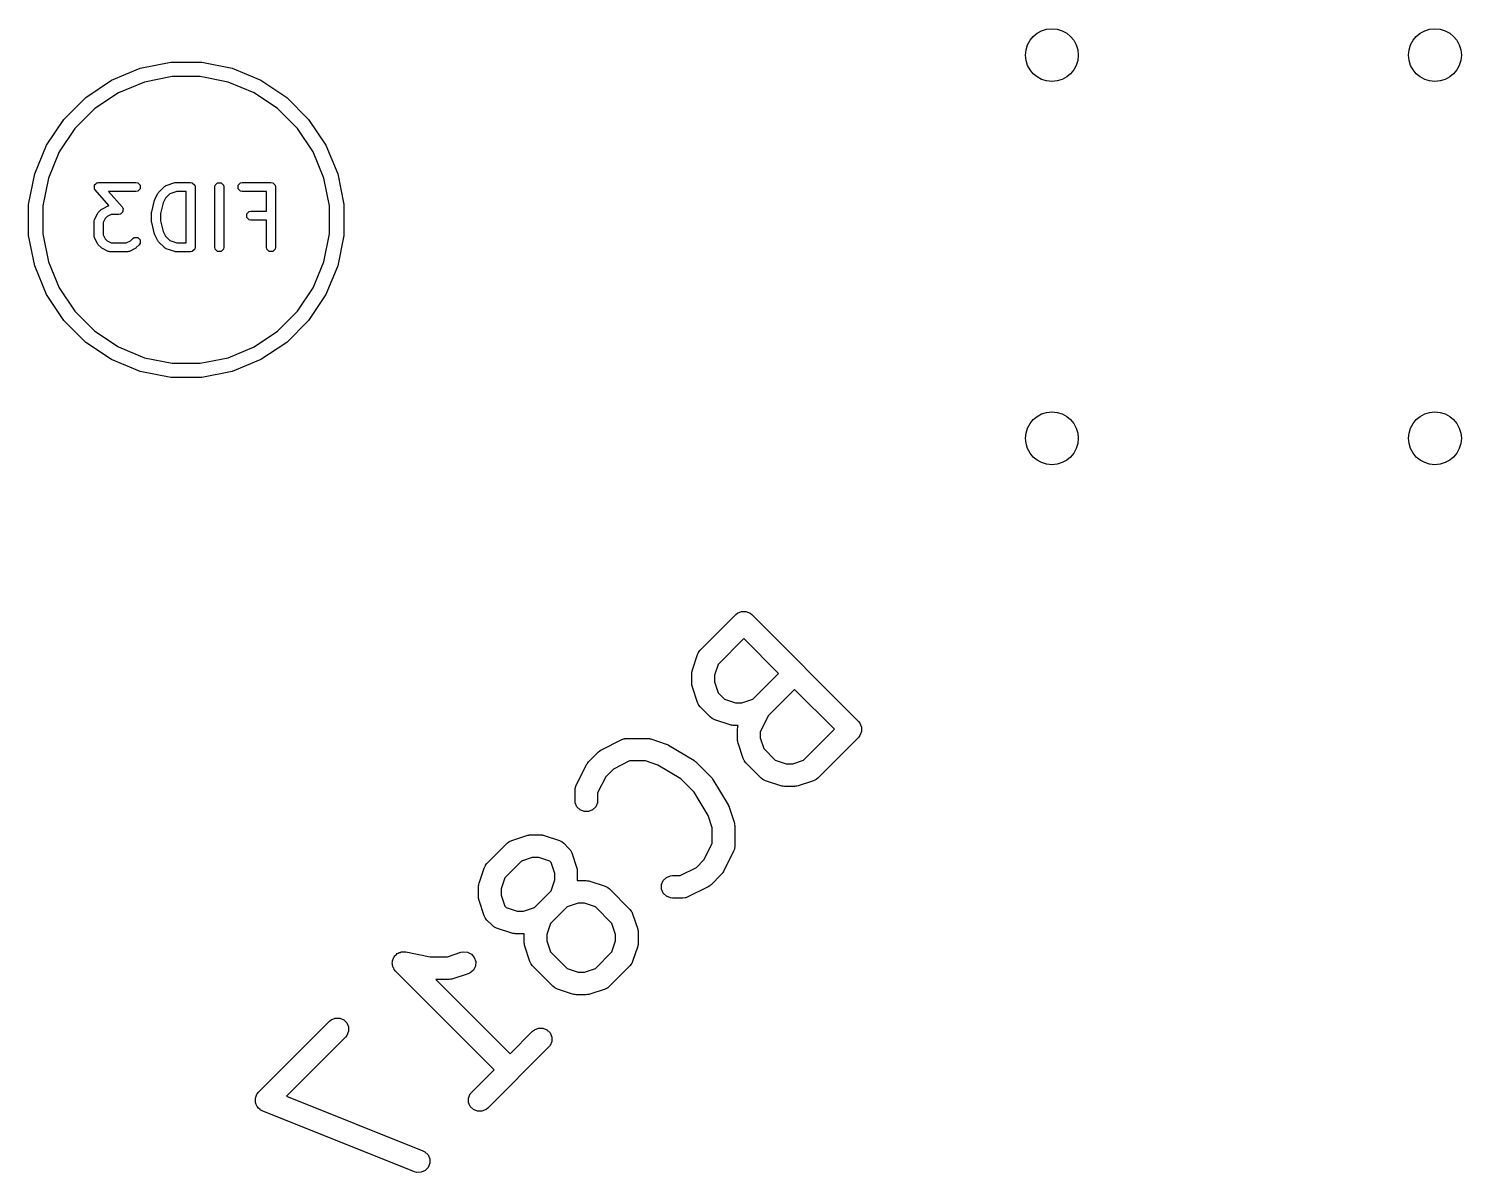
# Model space of a CAD drawing. Extents: x -0.05 to 2.94, y -0.16 to 2.16.
# Drawn here: x 0.6329 to 1.0069, y 1.8085 to 2.1069 of the extents above; entities that cross this region are included whole.
import ezdxf

# ---------------------------------------------------------------- set-up
doc = ezdxf.new("R2010")
doc.units = 0
doc.header["$MEASUREMENT"] = 0
doc.layers.add('BLACK', color=7, linetype='CONTINUOUS')

msp = doc.modelspace()

# ---------------------------------------------------------------- linework, layer by layer
at = {"layer": 'BLACK', "linetype": 'CONTINUOUS'}
for p, q in [((0.65451, 2.09346), (0.662, 2.09656)), ((0.662, 2.09656), (0.66995, 2.09814)), ((0.66995, 2.09814), (0.67805, 2.09814)), ((0.67805, 2.09814), (0.686, 2.09656)), ((0.686, 2.09656), (0.69349, 2.09346)), ((0.64778, 2.08896), (0.65451, 2.09346)), ((0.66309, 2.09296), (0.65628, 2.09014)), ((0.67032, 2.0944), (0.66309, 2.09296)), ((0.67768, 2.0944), (0.67032, 2.0944)), ((0.68491, 2.09296), (0.67768, 2.0944)), ((0.69172, 2.09014), (0.68491, 2.09296)), ((0.69349, 2.09346), (0.70022, 2.08896)), ((0.64204, 2.08322), (0.64778, 2.08896)), ((0.65628, 2.09014), (0.65016, 2.08605)), ((0.69784, 2.08605), (0.69172, 2.09014)), ((0.70022, 2.08896), (0.70596, 2.08322)), ((0.65016, 2.08605), (0.64495, 2.08084)), ((0.70305, 2.08084), (0.69784, 2.08605)), ((0.63754, 2.07649), (0.64204, 2.08322)), ((0.64495, 2.08084), (0.64086, 2.07472)), ((0.70714, 2.07472), (0.70305, 2.08084)), ((0.70596, 2.08322), (0.71046, 2.07649)), ((0.63444, 2.069), (0.63754, 2.07649)), ((0.71046, 2.07649), (0.71356, 2.069)), ((0.64086, 2.07472), (0.63804, 2.06791)), ((0.70996, 2.06791), (0.70714, 2.07472)), ((0.63286, 2.06105), (0.63444, 2.069)), ((0.71356, 2.069), (0.71514, 2.06105)), ((0.63804, 2.06791), (0.6366, 2.06068)), ((0.65001, 2.06521), (0.65004, 2.06562)), ((0.65004, 2.06516), (0.65001, 2.06521)), ((0.65004, 2.06604), (0.65007, 2.06607)), ((0.65004, 2.06562), (0.65004, 2.06604)), ((0.65004, 2.06513), (0.65004, 2.06516)), ((0.65007, 2.0651), (0.65004, 2.06513)), ((0.65007, 2.06611), (0.65038, 2.06638)), ((0.65007, 2.06607), (0.65007, 2.06611)), ((0.65024, 2.06481), (0.65007, 2.0651)), ((0.65383, 2.06071), (0.65024, 2.06481)), ((0.65038, 2.06638), (0.65068, 2.06668)), ((0.65068, 2.06668), (0.65073, 2.06669)), ((0.65073, 2.06669), (0.65075, 2.0667)), ((0.65075, 2.0667), (0.6508, 2.0667)), ((0.6508, 2.0667), (0.65113, 2.06677)), ((0.65113, 2.06677), (0.66088, 2.06677)), ((0.66088, 2.06677), (0.66133, 2.06668)), ((0.66133, 2.06668), (0.66197, 2.06604)), ((0.66197, 2.06513), (0.66133, 2.06449)), ((0.66197, 2.06604), (0.66197, 2.06513)), ((0.66679, 2.06417), (0.66829, 2.06567)), ((0.66829, 2.06567), (0.66834, 2.0657)), ((0.66834, 2.0657), (0.66835, 2.06573)), ((0.66835, 2.06573), (0.66852, 2.06582)), ((0.66852, 2.06582), (0.66867, 2.06593)), ((0.66867, 2.06593), (0.6687, 2.06593)), ((0.6687, 2.06593), (0.66875, 2.06596)), ((0.66875, 2.06596), (0.671, 2.06671)), ((0.671, 2.06671), (0.67119, 2.06673)), ((0.67119, 2.06673), (0.67138, 2.06677)), ((0.67138, 2.06677), (0.67512, 2.06677)), ((0.67512, 2.06677), (0.67558, 2.06668)), ((0.67558, 2.06668), (0.67622, 2.06604)), ((0.67622, 2.06604), (0.67631, 2.06559)), ((0.67631, 2.06559), (0.67631, 2.04984)), ((0.68144, 2.06559), (0.68153, 2.06604)), ((0.68144, 2.04984), (0.68144, 2.06559)), ((0.68153, 2.06604), (0.68217, 2.06668)), ((0.68217, 2.06668), (0.68308, 2.06668)), ((0.68308, 2.06668), (0.68372, 2.06604)), ((0.68372, 2.06604), (0.6838, 2.06559)), ((0.6838, 2.06559), (0.6838, 2.04984)), ((0.68753, 2.06604), (0.68817, 2.06668)), ((0.68753, 2.06513), (0.68753, 2.06604)), ((0.68817, 2.06449), (0.68753, 2.06513)), ((0.68817, 2.06668), (0.68862, 2.06677)), ((0.68862, 2.06677), (0.69612, 2.06677)), ((0.69612, 2.06677), (0.69657, 2.06668)), ((0.69657, 2.06668), (0.69721, 2.06604)), ((0.69721, 2.06604), (0.6973, 2.06559)), ((0.6973, 2.06559), (0.6973, 2.04984)), ((0.7114, 2.06068), (0.70996, 2.06791)), ((0.63286, 2.06068), (0.63286, 2.06105)), ((0.66088, 2.0644), (0.65373, 2.0644)), ((0.65373, 2.0644), (0.65727, 2.06036)), ((0.66133, 2.06449), (0.66088, 2.0644)), ((0.66498, 2.05912), (0.66573, 2.06212)), ((0.66573, 2.06212), (0.66579, 2.06224)), ((0.66579, 2.06224), (0.66582, 2.06236)), ((0.66582, 2.06236), (0.66657, 2.06386)), ((0.66657, 2.06386), (0.66669, 2.06401)), ((0.66669, 2.06401), (0.66679, 2.06417)), ((0.66799, 2.06142), (0.66731, 2.05869)), ((0.6686, 2.06264), (0.66799, 2.06142)), ((0.66976, 2.0638), (0.6686, 2.06264)), ((0.67157, 2.0644), (0.66976, 2.0638)), ((0.67394, 2.0644), (0.67157, 2.0644)), ((0.67394, 2.05102), (0.67394, 2.0644)), ((0.68862, 2.0644), (0.68817, 2.06449)), ((0.69494, 2.0644), (0.68862, 2.0644)), ((0.69494, 2.05927), (0.69494, 2.0644)), ((0.71514, 2.06105), (0.71514, 2.05295)), ((0.63286, 2.05295), (0.63286, 2.06068)), ((0.6366, 2.06068), (0.6366, 2.05332)), ((0.65007, 2.05711), (0.65082, 2.05861)), ((0.65082, 2.05861), (0.65094, 2.05876)), ((0.65094, 2.05876), (0.65104, 2.05892)), ((0.65104, 2.05892), (0.65179, 2.05967)), ((0.65179, 2.05967), (0.65195, 2.05978)), ((0.65195, 2.05978), (0.6521, 2.05989)), ((0.6521, 2.05989), (0.6536, 2.06064)), ((0.65285, 2.05739), (0.65231, 2.05631)), ((0.65333, 2.05787), (0.65285, 2.05739)), ((0.65441, 2.05841), (0.65333, 2.05787)), ((0.6536, 2.06064), (0.65366, 2.06066)), ((0.65366, 2.06066), (0.65368, 2.06068)), ((0.65368, 2.06068), (0.65383, 2.06071)), ((0.65638, 2.05841), (0.65441, 2.05841)), ((0.65671, 2.05847), (0.65638, 2.05841)), ((0.65676, 2.05847), (0.65671, 2.05847)), ((0.65677, 2.05848), (0.65676, 2.05847)), ((0.65683, 2.0585), (0.65677, 2.05848)), ((0.65712, 2.05879), (0.65683, 2.0585)), ((0.65744, 2.05906), (0.65712, 2.05879)), ((0.65727, 2.06036), (0.65743, 2.06007)), ((0.65743, 2.06007), (0.65747, 2.06004)), ((0.65747, 2.05913), (0.65744, 2.0591)), ((0.65744, 2.0591), (0.65744, 2.05906)), ((0.65747, 2.06004), (0.65747, 2.06001)), ((0.65747, 2.06001), (0.6575, 2.05996)), ((0.6575, 2.05996), (0.65747, 2.05955)), ((0.65747, 2.05955), (0.65747, 2.05913)), ((0.66494, 2.05884), (0.66497, 2.05898)), ((0.66494, 2.05659), (0.66494, 2.05884)), ((0.66497, 2.05898), (0.66498, 2.05912)), ((0.66731, 2.05869), (0.66731, 2.05673)), ((0.68978, 2.05854), (0.69042, 2.05918)), ((0.68978, 2.05763), (0.68978, 2.05854)), ((0.69042, 2.057), (0.68978, 2.05763)), ((0.69042, 2.05918), (0.69087, 2.05927)), ((0.69087, 2.05927), (0.69494, 2.05927)), ((0.7114, 2.05332), (0.7114, 2.06068)), ((0.64995, 2.05667), (0.65, 2.05685)), ((0.64996, 2.05664), (0.64995, 2.05667)), ((0.64995, 2.05659), (0.64996, 2.05664)), ((0.64995, 2.05284), (0.64995, 2.05659)), ((0.65, 2.05685), (0.65004, 2.05704)), ((0.65004, 2.05704), (0.65006, 2.05706)), ((0.65006, 2.05706), (0.65007, 2.05711)), ((0.65231, 2.05631), (0.65231, 2.05312)), ((0.66497, 2.05644), (0.66494, 2.05659)), ((0.66498, 2.0563), (0.66497, 2.05644)), ((0.66573, 2.0533), (0.66498, 2.0563)), ((0.66731, 2.05673), (0.66799, 2.054)), ((0.66799, 2.054), (0.6686, 2.05279)), ((0.69087, 2.05691), (0.69042, 2.057)), ((0.69494, 2.05691), (0.69087, 2.05691)), ((0.69494, 2.04984), (0.69494, 2.05691)), ((0.63444, 2.045), (0.63286, 2.05295)), ((0.6366, 2.05332), (0.63804, 2.04609)), ((0.64996, 2.05278), (0.64995, 2.05284)), ((0.64995, 2.05275), (0.64996, 2.05278)), ((0.65, 2.05257), (0.64995, 2.05275)), ((0.65004, 2.05239), (0.65, 2.05257)), ((0.65006, 2.05237), (0.65004, 2.05239)), ((0.65007, 2.05231), (0.65006, 2.05237)), ((0.65082, 2.05081), (0.65007, 2.05231)), ((0.65094, 2.05066), (0.65082, 2.05081)), ((0.65104, 2.0505), (0.65094, 2.05066)), ((0.65179, 2.04975), (0.65104, 2.0505)), ((0.65195, 2.04965), (0.65179, 2.04975)), ((0.65231, 2.05312), (0.65285, 2.05204)), ((0.65285, 2.05204), (0.65333, 2.05156)), ((0.65333, 2.05156), (0.65441, 2.05102)), ((0.65441, 2.05102), (0.65835, 2.05102)), ((0.65835, 2.05102), (0.65943, 2.05156)), ((0.65943, 2.05156), (0.66004, 2.05217)), ((0.66004, 2.05217), (0.66042, 2.05243)), ((0.66042, 2.05243), (0.66133, 2.05243)), ((0.66096, 2.04975), (0.6608, 2.04965)), ((0.66171, 2.0505), (0.66096, 2.04975)), ((0.66133, 2.05243), (0.66197, 2.05179)), ((0.66197, 2.05089), (0.66171, 2.0505)), ((0.66197, 2.05179), (0.66197, 2.05089)), ((0.66579, 2.05318), (0.66573, 2.0533)), ((0.66582, 2.05306), (0.66579, 2.05318)), ((0.66657, 2.05156), (0.66582, 2.05306)), ((0.66669, 2.05141), (0.66657, 2.05156)), ((0.66679, 2.05125), (0.66669, 2.05141)), ((0.66829, 2.04975), (0.66679, 2.05125)), ((0.66834, 2.04972), (0.66829, 2.04975)), ((0.66835, 2.0497), (0.66834, 2.04972)), ((0.66852, 2.0496), (0.66835, 2.0497)), ((0.6686, 2.05279), (0.66976, 2.05162)), ((0.66976, 2.05162), (0.67157, 2.05102)), ((0.67157, 2.05102), (0.67394, 2.05102)), ((0.67631, 2.04984), (0.67622, 2.04939)), ((0.68153, 2.04939), (0.68144, 2.04984)), ((0.6838, 2.04984), (0.68372, 2.04939)), ((0.69503, 2.04939), (0.69494, 2.04984)), ((0.6973, 2.04984), (0.69721, 2.04939)), ((0.70996, 2.04609), (0.7114, 2.05332)), ((0.71514, 2.05295), (0.71356, 2.045)), ((0.63804, 2.04609), (0.64086, 2.03928)), ((0.6521, 2.04953), (0.65195, 2.04965)), ((0.6536, 2.04878), (0.6521, 2.04953)), ((0.65366, 2.04877), (0.6536, 2.04878)), ((0.65368, 2.04875), (0.65366, 2.04877)), ((0.65386, 2.04871), (0.65368, 2.04875)), ((0.65404, 2.04866), (0.65386, 2.04871)), ((0.65407, 2.04867), (0.65404, 2.04866)), ((0.65413, 2.04866), (0.65407, 2.04867)), ((0.65863, 2.04866), (0.65413, 2.04866)), ((0.65868, 2.04867), (0.65863, 2.04866)), ((0.65871, 2.04866), (0.65868, 2.04867)), ((0.65889, 2.04871), (0.65871, 2.04866)), ((0.65908, 2.04875), (0.65889, 2.04871)), ((0.6591, 2.04877), (0.65908, 2.04875)), ((0.65916, 2.04878), (0.6591, 2.04877)), ((0.66065, 2.04953), (0.65916, 2.04878)), ((0.6608, 2.04965), (0.66065, 2.04953)), ((0.66867, 2.0495), (0.66852, 2.0496)), ((0.6687, 2.0495), (0.66867, 2.0495)), ((0.66875, 2.04947), (0.6687, 2.0495)), ((0.671, 2.04872), (0.66875, 2.04947)), ((0.67119, 2.04869), (0.671, 2.04872)), ((0.67138, 2.04866), (0.67119, 2.04869)), ((0.67512, 2.04866), (0.67138, 2.04866)), ((0.67558, 2.04875), (0.67512, 2.04866)), ((0.67622, 2.04939), (0.67558, 2.04875)), ((0.68217, 2.04875), (0.68153, 2.04939)), ((0.68308, 2.04875), (0.68217, 2.04875)), ((0.68372, 2.04939), (0.68308, 2.04875)), ((0.69567, 2.04875), (0.69503, 2.04939)), ((0.69657, 2.04875), (0.69567, 2.04875)), ((0.69721, 2.04939), (0.69657, 2.04875)), ((0.70714, 2.03928), (0.70996, 2.04609)), ((0.63754, 2.03751), (0.63444, 2.045)), ((0.71356, 2.045), (0.71046, 2.03751)), ((0.64086, 2.03928), (0.64495, 2.03316)), ((0.70305, 2.03316), (0.70714, 2.03928)), ((0.64204, 2.03078), (0.63754, 2.03751)), ((0.71046, 2.03751), (0.70596, 2.03078)), ((0.64495, 2.03316), (0.65016, 2.02795)), ((0.69784, 2.02795), (0.70305, 2.03316)), ((0.64778, 2.02504), (0.64204, 2.03078)), ((0.65016, 2.02795), (0.65628, 2.02386)), ((0.69172, 2.02386), (0.69784, 2.02795)), ((0.70596, 2.03078), (0.70022, 2.02504)), ((0.65451, 2.02054), (0.64778, 2.02504)), ((0.65628, 2.02386), (0.66309, 2.02104)), ((0.68491, 2.02104), (0.69172, 2.02386)), ((0.70022, 2.02504), (0.69349, 2.02054)), ((0.662, 2.01744), (0.65451, 2.02054)), ((0.66309, 2.02104), (0.67032, 2.0196)), ((0.67768, 2.0196), (0.68491, 2.02104)), ((0.69349, 2.02054), (0.686, 2.01744)), ((0.66995, 2.01586), (0.662, 2.01744)), ((0.67032, 2.0196), (0.67768, 2.0196)), ((0.686, 2.01744), (0.67805, 2.01586)), ((0.67805, 2.01586), (0.66995, 2.01586)), ((0.80818, 1.94471), (0.81746, 1.95399)), ((0.81746, 1.95399), (0.81791, 1.95436)), ((0.81791, 1.95436), (0.81897, 1.9548)), ((0.81897, 1.9548), (0.82013, 1.9548)), ((0.82013, 1.9548), (0.82119, 1.95436)), ((0.82119, 1.95436), (0.82119, 1.95436)), ((0.82119, 1.95436), (0.82164, 1.95399)), ((0.82164, 1.95399), (0.84948, 1.92615)), ((0.81955, 1.94773), (0.81285, 1.94103)), ((0.82863, 1.93865), (0.81955, 1.94773)), ((0.80614, 1.93958), (0.80747, 1.94356)), ((0.80747, 1.94356), (0.80771, 1.94409)), ((0.80771, 1.94409), (0.80777, 1.94417)), ((0.80777, 1.94417), (0.80782, 1.94427)), ((0.80782, 1.94427), (0.80818, 1.94471)), ((0.80599, 1.93865), (0.80602, 1.93894)), ((0.80599, 1.936), (0.80599, 1.93865)), ((0.80602, 1.93902), (0.80604, 1.93912)), ((0.80602, 1.93894), (0.80602, 1.93902)), ((0.80604, 1.93912), (0.80605, 1.93922)), ((0.80605, 1.93922), (0.80608, 1.9393)), ((0.80608, 1.9393), (0.80614, 1.93958)), ((0.81285, 1.94103), (0.8119, 1.93817)), ((0.8119, 1.93817), (0.8119, 1.93648)), ((0.82193, 1.93195), (0.82863, 1.93865)), ((0.80602, 1.9357), (0.80599, 1.936)), ((0.80602, 1.93563), (0.80602, 1.9357)), ((0.80604, 1.93552), (0.80602, 1.93563)), ((0.80605, 1.93542), (0.80604, 1.93552)), ((0.80608, 1.93535), (0.80605, 1.93542)), ((0.80614, 1.93506), (0.80608, 1.93535)), ((0.80747, 1.93109), (0.80614, 1.93506)), ((0.8119, 1.93648), (0.81285, 1.93361)), ((0.83281, 1.93447), (0.82595, 1.92762)), ((0.84321, 1.92407), (0.83281, 1.93447)), ((0.80771, 1.93056), (0.80747, 1.93109)), ((0.80777, 1.93048), (0.80771, 1.93056)), ((0.80782, 1.93038), (0.80777, 1.93048)), ((0.80818, 1.92993), (0.80782, 1.93038)), ((0.81285, 1.93361), (0.81452, 1.93195)), ((0.81452, 1.93195), (0.81738, 1.931)), ((0.81738, 1.931), (0.81907, 1.931)), ((0.81907, 1.931), (0.82193, 1.93195)), ((0.81083, 1.92728), (0.80818, 1.92993)), ((0.81128, 1.92691), (0.81083, 1.92728)), ((0.81138, 1.92687), (0.81128, 1.92691)), ((0.81146, 1.9268), (0.81138, 1.92687)), ((0.81199, 1.92657), (0.81146, 1.9268)), ((0.81596, 1.92524), (0.81199, 1.92657)), ((0.82595, 1.92762), (0.82383, 1.92337)), ((0.81625, 1.92518), (0.81596, 1.92524)), ((0.81632, 1.92515), (0.81625, 1.92518)), ((0.81643, 1.92514), (0.81632, 1.92515)), ((0.81653, 1.92511), (0.81643, 1.92514)), ((0.81661, 1.92512), (0.81653, 1.92511)), ((0.8169, 1.92509), (0.81661, 1.92512)), ((0.81812, 1.92509), (0.8169, 1.92509)), ((0.81792, 1.92407), (0.81798, 1.92464)), ((0.81792, 1.92141), (0.81792, 1.92407)), ((0.81798, 1.92464), (0.81802, 1.92474)), ((0.81802, 1.92474), (0.81803, 1.92485)), ((0.81803, 1.92485), (0.81812, 1.92509)), ((0.82383, 1.92337), (0.82383, 1.92189)), ((0.83519, 1.91604), (0.84321, 1.92407)), ((0.84948, 1.92615), (0.84984, 1.92571)), ((0.84984, 1.92571), (0.85004, 1.92524)), ((0.85028, 1.92349), (0.84984, 1.92243)), ((0.85004, 1.92524), (0.85028, 1.92464)), ((0.85028, 1.92464), (0.85028, 1.92349)), ((0.78244, 1.91875), (0.78774, 1.9214)), ((0.78774, 1.9214), (0.78828, 1.92161)), ((0.78828, 1.92161), (0.78839, 1.92162)), ((0.78839, 1.92162), (0.78848, 1.92166)), ((0.78848, 1.92166), (0.78906, 1.92172)), ((0.78906, 1.92172), (0.79436, 1.92172)), ((0.79436, 1.92172), (0.79465, 1.92169)), ((0.79465, 1.92169), (0.79473, 1.92169)), ((0.79473, 1.92169), (0.79483, 1.92167)), ((0.79483, 1.92167), (0.79494, 1.92166)), ((0.79494, 1.92166), (0.79501, 1.92163)), ((0.79501, 1.92163), (0.7953, 1.92156)), ((0.7953, 1.92156), (0.79927, 1.92024)), ((0.79927, 1.92024), (0.79931, 1.92022)), ((0.79931, 1.92022), (0.79934, 1.92022)), ((0.79934, 1.92022), (0.79957, 1.92011)), ((0.79957, 1.92011), (0.7998, 1.92)), ((0.7998, 1.92), (0.79982, 1.91999)), ((0.79982, 1.91999), (0.79986, 1.91997)), ((0.79986, 1.91997), (0.80649, 1.91599)), ((0.81795, 1.92112), (0.81792, 1.92141)), ((0.81795, 1.92104), (0.81795, 1.92112)), ((0.81797, 1.92094), (0.81795, 1.92104)), ((0.81798, 1.92084), (0.81797, 1.92094)), ((0.81801, 1.92077), (0.81798, 1.92084)), ((0.81807, 1.92048), (0.81801, 1.92077)), ((0.8194, 1.9165), (0.81807, 1.92048)), ((0.82383, 1.92189), (0.82478, 1.91903)), ((0.82478, 1.91903), (0.82777, 1.91604)), ((0.84948, 1.92198), (0.83887, 1.91137)), ((0.84984, 1.92243), (0.84948, 1.92198)), ((0.77862, 1.91503), (0.77865, 1.9151)), ((0.77865, 1.9151), (0.77872, 1.91518)), ((0.77872, 1.91518), (0.77877, 1.91527)), ((0.77877, 1.91527), (0.77883, 1.91532)), ((0.77883, 1.91532), (0.77902, 1.91555)), ((0.77902, 1.91555), (0.78167, 1.9182)), ((0.78167, 1.9182), (0.7819, 1.91839)), ((0.7819, 1.91839), (0.78195, 1.91844)), ((0.78195, 1.91844), (0.78204, 1.9185)), ((0.78204, 1.9185), (0.78212, 1.91857)), ((0.78212, 1.91857), (0.78219, 1.9186)), ((0.78219, 1.9186), (0.78244, 1.91875)), ((0.78976, 1.91581), (0.78551, 1.91368)), ((0.79388, 1.91581), (0.78976, 1.91581)), ((0.7971, 1.91474), (0.79388, 1.91581)), ((0.80649, 1.91599), (0.80657, 1.91593)), ((0.80657, 1.91593), (0.80661, 1.91592)), ((0.80661, 1.91592), (0.80678, 1.91578)), ((0.80678, 1.91578), (0.80695, 1.91565)), ((0.80695, 1.91565), (0.80698, 1.91561)), ((0.80698, 1.91561), (0.80706, 1.91555)), ((0.80706, 1.91555), (0.81103, 1.91157)), ((0.81964, 1.91597), (0.8194, 1.9165)), ((0.81971, 1.91589), (0.81964, 1.91597)), ((0.81975, 1.9158), (0.81971, 1.91589)), ((0.82011, 1.91535), (0.81975, 1.9158)), ((0.82409, 1.91137), (0.82011, 1.91535)), ((0.82777, 1.91604), (0.83063, 1.91509)), ((0.83063, 1.91509), (0.83233, 1.91509)), ((0.83233, 1.91509), (0.83519, 1.91604)), ((0.77581, 1.90948), (0.77846, 1.91478)), ((0.77846, 1.91478), (0.77862, 1.91503)), ((0.78353, 1.91171), (0.78141, 1.90746)), ((0.78551, 1.91368), (0.78353, 1.91171)), ((0.80314, 1.91112), (0.7971, 1.91474)), ((0.81103, 1.91157), (0.8111, 1.91149)), ((0.8111, 1.91149), (0.81113, 1.91147)), ((0.81113, 1.91147), (0.81126, 1.91129)), ((0.81126, 1.91129), (0.8114, 1.91112)), ((0.82454, 1.91101), (0.82409, 1.91137)), ((0.83887, 1.91137), (0.83842, 1.91101)), ((0.7755, 1.90816), (0.77556, 1.90873)), ((0.7755, 1.90551), (0.7755, 1.90816)), ((0.77556, 1.90873), (0.7756, 1.90883)), ((0.7756, 1.90883), (0.77561, 1.90894)), ((0.77561, 1.90894), (0.77581, 1.90948)), ((0.8066, 1.90765), (0.80314, 1.91112)), ((0.81022, 1.90161), (0.8066, 1.90765)), ((0.8114, 1.91112), (0.81142, 1.91108)), ((0.81142, 1.91108), (0.81148, 1.911)), ((0.81148, 1.911), (0.81545, 1.90437)), ((0.82464, 1.91096), (0.82454, 1.91101)), ((0.82472, 1.91089), (0.82464, 1.91096)), ((0.82524, 1.91066), (0.82472, 1.91089)), ((0.82922, 1.90933), (0.82524, 1.91066)), ((0.82951, 1.90927), (0.82922, 1.90933)), ((0.82958, 1.90924), (0.82951, 1.90927)), ((0.82968, 1.90923), (0.82958, 1.90924)), ((0.82979, 1.9092), (0.82968, 1.90923)), ((0.82986, 1.90921), (0.82979, 1.9092)), ((0.83016, 1.90918), (0.82986, 1.90921)), ((0.83281, 1.90918), (0.83016, 1.90918)), ((0.8331, 1.90921), (0.83281, 1.90918)), ((0.83318, 1.9092), (0.8331, 1.90921)), ((0.83328, 1.90923), (0.83318, 1.9092)), ((0.83338, 1.90924), (0.83328, 1.90923)), ((0.83345, 1.90927), (0.83338, 1.90924)), ((0.83374, 1.90933), (0.83345, 1.90927)), ((0.83772, 1.91066), (0.83374, 1.90933)), ((0.83825, 1.91089), (0.83772, 1.91066)), ((0.83833, 1.91096), (0.83825, 1.91089)), ((0.83842, 1.91101), (0.83833, 1.91096)), ((0.77556, 1.90493), (0.7755, 1.90551)), ((0.776, 1.90387), (0.77556, 1.90493)), ((0.77681, 1.90305), (0.776, 1.90387)), ((0.78091, 1.90387), (0.78009, 1.90305)), ((0.78135, 1.90493), (0.78091, 1.90387)), ((0.78141, 1.90551), (0.78135, 1.90493)), ((0.78141, 1.90746), (0.78141, 1.90551)), ((0.81545, 1.90437), (0.81547, 1.90433)), ((0.81547, 1.90433), (0.81549, 1.90432)), ((0.81549, 1.90432), (0.81559, 1.90408)), ((0.81559, 1.90408), (0.8157, 1.90385)), ((0.8157, 1.90385), (0.8157, 1.90383)), ((0.8157, 1.90383), (0.81572, 1.90379)), ((0.77788, 1.90261), (0.77681, 1.90305)), ((0.77903, 1.90261), (0.77788, 1.90261)), ((0.78009, 1.90305), (0.77903, 1.90261)), ((0.81129, 1.8984), (0.81022, 1.90161)), ((0.81572, 1.90379), (0.81705, 1.89981)), ((0.75896, 1.89505), (0.76294, 1.89638)), ((0.76294, 1.89638), (0.76322, 1.89644)), ((0.76322, 1.89644), (0.7633, 1.89647)), ((0.7633, 1.89647), (0.7634, 1.89648)), ((0.7634, 1.89648), (0.7635, 1.8965)), ((0.7635, 1.8965), (0.76358, 1.8965)), ((0.76358, 1.8965), (0.76387, 1.89653)), ((0.76387, 1.89653), (0.76652, 1.89653)), ((0.76652, 1.89653), (0.76682, 1.8965)), ((0.76682, 1.8965), (0.76689, 1.8965)), ((0.76689, 1.8965), (0.767, 1.89648)), ((0.767, 1.89648), (0.7671, 1.89647)), ((0.7671, 1.89647), (0.76717, 1.89644)), ((0.76717, 1.89644), (0.76746, 1.89638)), ((0.76746, 1.89638), (0.77143, 1.89505)), ((0.81129, 1.89427), (0.81129, 1.8984)), ((0.81705, 1.89981), (0.81711, 1.89953)), ((0.81711, 1.89953), (0.81714, 1.89945)), ((0.81714, 1.89945), (0.81715, 1.89935)), ((0.81715, 1.89935), (0.81718, 1.89925)), ((0.81718, 1.89925), (0.81717, 1.89917)), ((0.81717, 1.89917), (0.8172, 1.89888)), ((0.8172, 1.89888), (0.8172, 1.89358)), ((0.7525, 1.88903), (0.75781, 1.89434)), ((0.75781, 1.89434), (0.75825, 1.8947)), ((0.75825, 1.8947), (0.75835, 1.89475)), ((0.75835, 1.89475), (0.75843, 1.89481)), ((0.75843, 1.89481), (0.75896, 1.89505)), ((0.77143, 1.89505), (0.77196, 1.89481)), ((0.77196, 1.89481), (0.77204, 1.89475)), ((0.77204, 1.89475), (0.77214, 1.8947)), ((0.77214, 1.8947), (0.77259, 1.89434)), ((0.77259, 1.89434), (0.77391, 1.89301)), ((0.77391, 1.89301), (0.77428, 1.89256)), ((0.80917, 1.89002), (0.81129, 1.89427)), ((0.8171, 1.8928), (0.81689, 1.89225)), ((0.81714, 1.893), (0.8171, 1.8929)), ((0.8171, 1.8929), (0.8171, 1.8928)), ((0.8172, 1.89358), (0.81714, 1.893)), ((0.75214, 1.88859), (0.7525, 1.88903)), ((0.76149, 1.88967), (0.75717, 1.88535)), ((0.76435, 1.89062), (0.76149, 1.88967)), ((0.76604, 1.89062), (0.76435, 1.89062)), ((0.76891, 1.88967), (0.76604, 1.89062)), ((0.76925, 1.88933), (0.76891, 1.88967)), ((0.7702, 1.88647), (0.76925, 1.88933)), ((0.77428, 1.89256), (0.77432, 1.89247)), ((0.77432, 1.89247), (0.77439, 1.89239)), ((0.77439, 1.89239), (0.77463, 1.89186)), ((0.77463, 1.89186), (0.77595, 1.88788)), ((0.8072, 1.88805), (0.80917, 1.89002)), ((0.81689, 1.89225), (0.81424, 1.88695)), ((0.75047, 1.8839), (0.75179, 1.88788)), ((0.75179, 1.88788), (0.75203, 1.88841)), ((0.75203, 1.88841), (0.7521, 1.88849)), ((0.7521, 1.88849), (0.75214, 1.88859)), ((0.75717, 1.88535), (0.75622, 1.88249)), ((0.7702, 1.88477), (0.7702, 1.88647)), ((0.77595, 1.88788), (0.77602, 1.8876)), ((0.77602, 1.8876), (0.77605, 1.88752)), ((0.77605, 1.88752), (0.77606, 1.88742)), ((0.77606, 1.88742), (0.77608, 1.88732)), ((0.77608, 1.88732), (0.77608, 1.88724)), ((0.77608, 1.88724), (0.7761, 1.88695)), ((0.7761, 1.88695), (0.7761, 1.8846)), ((0.79854, 1.88461), (0.79935, 1.88543)), ((0.79935, 1.88543), (0.80041, 1.88587)), ((0.80041, 1.88587), (0.80099, 1.88592)), ((0.80099, 1.88592), (0.80294, 1.88592)), ((0.80294, 1.88592), (0.8072, 1.88805)), ((0.81368, 1.88618), (0.81103, 1.88353)), ((0.81387, 1.88641), (0.81368, 1.88618)), ((0.81393, 1.88646), (0.81387, 1.88641)), ((0.81398, 1.88655), (0.81393, 1.88646)), ((0.81405, 1.88663), (0.81398, 1.88655)), ((0.81408, 1.8867), (0.81405, 1.88663)), ((0.81424, 1.88695), (0.81408, 1.8867)), ((0.75031, 1.88297), (0.75034, 1.88326)), ((0.75031, 1.88032), (0.75031, 1.88297)), ((0.75034, 1.88334), (0.75036, 1.88344)), ((0.75034, 1.88326), (0.75034, 1.88334)), ((0.75036, 1.88344), (0.75037, 1.88355)), ((0.75037, 1.88355), (0.7504, 1.88362)), ((0.7504, 1.88362), (0.75047, 1.8839)), ((0.75622, 1.88249), (0.75622, 1.8808)), ((0.76493, 1.8776), (0.76925, 1.88191)), ((0.76925, 1.88191), (0.7702, 1.88477)), ((0.7761, 1.8846), (0.77845, 1.8846)), ((0.77845, 1.8846), (0.77875, 1.88457)), ((0.77875, 1.88457), (0.77882, 1.88457)), ((0.77882, 1.88457), (0.77893, 1.88455)), ((0.77893, 1.88455), (0.77903, 1.88454)), ((0.77903, 1.88454), (0.7791, 1.88451)), ((0.7791, 1.88451), (0.77939, 1.88445)), ((0.77939, 1.88445), (0.78337, 1.88312)), ((0.78337, 1.88312), (0.78389, 1.88288)), ((0.78389, 1.88288), (0.78397, 1.88281)), ((0.78397, 1.88281), (0.78407, 1.88277)), ((0.78407, 1.88277), (0.78452, 1.88241)), ((0.78452, 1.88241), (0.78982, 1.8771)), ((0.79809, 1.88355), (0.79854, 1.88461)), ((0.79809, 1.88239), (0.79809, 1.88355)), ((0.79854, 1.88133), (0.79809, 1.88239)), ((0.81027, 1.88298), (0.80496, 1.88033)), ((0.81051, 1.88314), (0.81027, 1.88298)), ((0.81059, 1.88317), (0.81051, 1.88314)), ((0.81067, 1.88323), (0.81059, 1.88317)), ((0.81075, 1.88329), (0.81067, 1.88323)), ((0.81081, 1.88335), (0.81075, 1.88329)), ((0.81103, 1.88353), (0.81081, 1.88335)), ((0.75034, 1.88003), (0.75031, 1.88032)), ((0.75034, 1.87995), (0.75034, 1.88003)), ((0.75036, 1.87985), (0.75034, 1.87995)), ((0.75037, 1.87974), (0.75036, 1.87985)), ((0.7504, 1.87967), (0.75037, 1.87974)), ((0.75047, 1.87938), (0.7504, 1.87967)), ((0.75179, 1.87541), (0.75047, 1.87938)), ((0.75622, 1.8808), (0.75717, 1.87794)), ((0.75717, 1.87794), (0.75751, 1.8776)), ((0.77342, 1.87774), (0.7691, 1.87342)), ((0.77628, 1.87869), (0.77342, 1.87774)), ((0.77798, 1.87869), (0.77628, 1.87869)), ((0.78084, 1.87774), (0.77798, 1.87869)), ((0.78515, 1.87342), (0.78084, 1.87774)), ((0.79935, 1.88051), (0.79854, 1.88133)), ((0.80041, 1.88007), (0.79935, 1.88051)), ((0.80099, 1.88002), (0.80041, 1.88007)), ((0.80364, 1.88002), (0.80099, 1.88002)), ((0.80422, 1.88007), (0.80364, 1.88002)), ((0.80432, 1.88011), (0.80422, 1.88007)), ((0.80442, 1.88012), (0.80432, 1.88011)), ((0.80496, 1.88033), (0.80442, 1.88012)), ((0.75203, 1.87488), (0.75179, 1.87541)), ((0.7521, 1.8748), (0.75203, 1.87488)), ((0.75214, 1.8747), (0.7521, 1.8748)), ((0.7525, 1.87425), (0.75214, 1.8747)), ((0.75383, 1.87293), (0.7525, 1.87425)), ((0.75751, 1.8776), (0.76037, 1.87664)), ((0.76037, 1.87664), (0.76207, 1.87664)), ((0.76207, 1.87664), (0.76493, 1.8776)), ((0.78982, 1.8771), (0.79019, 1.87666)), ((0.79019, 1.87666), (0.79023, 1.87656)), ((0.79023, 1.87656), (0.7903, 1.87648)), ((0.7903, 1.87648), (0.79054, 1.87595)), ((0.79054, 1.87595), (0.79186, 1.87197)), ((0.75428, 1.87256), (0.75383, 1.87293)), ((0.75438, 1.87252), (0.75428, 1.87256)), ((0.75446, 1.87245), (0.75438, 1.87252)), ((0.75498, 1.87221), (0.75446, 1.87245)), ((0.75896, 1.87089), (0.75498, 1.87221)), ((0.75925, 1.87082), (0.75896, 1.87089)), ((0.75932, 1.87079), (0.75925, 1.87082)), ((0.75942, 1.87078), (0.75932, 1.87079)), ((0.75953, 1.87076), (0.75942, 1.87078)), ((0.7596, 1.87077), (0.75953, 1.87076)), ((0.7599, 1.87074), (0.7596, 1.87077)), ((0.76225, 1.87074), (0.7599, 1.87074)), ((0.76225, 1.86839), (0.76225, 1.87074)), ((0.7691, 1.87342), (0.76815, 1.87056)), ((0.76815, 1.87056), (0.76815, 1.86887)), ((0.78611, 1.87056), (0.78515, 1.87342)), ((0.78611, 1.86887), (0.78611, 1.87056)), ((0.79186, 1.87197), (0.79193, 1.87169)), ((0.79193, 1.87169), (0.79196, 1.87162)), ((0.79196, 1.87162), (0.79197, 1.87151)), ((0.79197, 1.87151), (0.79199, 1.87141)), ((0.79199, 1.87141), (0.79198, 1.87133)), ((0.79198, 1.87133), (0.79201, 1.87104)), ((0.79201, 1.87104), (0.79201, 1.86839)), ((0.76227, 1.8681), (0.76225, 1.86839)), ((0.76227, 1.86802), (0.76227, 1.8681)), ((0.76229, 1.86792), (0.76227, 1.86802)), ((0.7623, 1.86781), (0.76229, 1.86792)), ((0.76233, 1.86774), (0.7623, 1.86781)), ((0.7624, 1.86745), (0.76233, 1.86774)), ((0.76372, 1.86348), (0.7624, 1.86745)), ((0.76815, 1.86887), (0.7691, 1.86601)), ((0.78515, 1.86601), (0.78611, 1.86887)), ((0.79186, 1.86745), (0.79054, 1.86348)), ((0.79193, 1.86774), (0.79186, 1.86745)), ((0.79196, 1.86781), (0.79193, 1.86774)), ((0.79197, 1.86792), (0.79196, 1.86781)), ((0.79199, 1.86802), (0.79197, 1.86792)), ((0.79201, 1.86839), (0.79198, 1.8681)), ((0.79198, 1.8681), (0.79199, 1.86802)), ((0.72778, 1.86309), (0.72783, 1.86337)), ((0.72783, 1.8628), (0.72778, 1.86309)), ((0.72783, 1.86366), (0.72795, 1.86393)), ((0.72783, 1.86337), (0.72783, 1.86366)), ((0.72783, 1.86251), (0.72783, 1.8628)), ((0.72795, 1.86393), (0.728, 1.86422)), ((0.728, 1.86422), (0.72816, 1.86446)), ((0.72816, 1.86446), (0.72828, 1.86473)), ((0.72828, 1.86473), (0.72848, 1.86493)), ((0.72848, 1.86493), (0.72864, 1.86518)), ((0.72864, 1.86518), (0.72889, 1.86534)), ((0.72889, 1.86534), (0.72909, 1.86554)), ((0.72909, 1.86554), (0.72936, 1.86565)), ((0.72936, 1.86565), (0.7296, 1.86581)), ((0.7296, 1.86581), (0.72989, 1.86587)), ((0.72989, 1.86587), (0.73015, 1.86598)), ((0.73015, 1.86598), (0.73045, 1.86598)), ((0.73045, 1.86598), (0.73073, 1.86604)), ((0.73073, 1.86604), (0.7313, 1.86598)), ((0.7313, 1.86598), (0.73131, 1.86598)), ((0.73131, 1.86598), (0.73131, 1.86598)), ((0.73131, 1.86598), (0.73131, 1.86598)), ((0.73131, 1.86598), (0.73765, 1.86471)), ((0.73765, 1.86471), (0.74218, 1.86471)), ((0.74218, 1.86471), (0.7457, 1.86589)), ((0.7457, 1.86589), (0.74627, 1.86601)), ((0.74627, 1.86601), (0.74742, 1.86593)), ((0.74742, 1.86593), (0.74845, 1.86542)), ((0.74845, 1.86542), (0.7492, 1.86455)), ((0.7492, 1.86455), (0.74957, 1.86345)), ((0.74957, 1.86345), (0.74949, 1.86231)), ((0.76396, 1.86295), (0.76372, 1.86348)), ((0.76403, 1.86287), (0.76396, 1.86295)), ((0.76407, 1.86277), (0.76403, 1.86287)), ((0.76444, 1.86232), (0.76407, 1.86277)), ((0.7691, 1.86601), (0.77342, 1.86169)), ((0.78084, 1.86169), (0.78515, 1.86601)), ((0.79019, 1.86277), (0.78982, 1.86232)), ((0.79023, 1.86287), (0.79019, 1.86277)), ((0.7903, 1.86295), (0.79023, 1.86287)), ((0.79054, 1.86348), (0.7903, 1.86295)), ((0.72795, 1.86224), (0.72783, 1.86251)), ((0.728, 1.86196), (0.72795, 1.86224)), ((0.72816, 1.86171), (0.728, 1.86196)), ((0.72828, 1.86144), (0.72816, 1.86171)), ((0.72864, 1.861), (0.72828, 1.86144)), ((0.75439, 1.83525), (0.72864, 1.861)), ((0.72864, 1.861), (0.72864, 1.861)), ((0.72864, 1.861), (0.72864, 1.861)), ((0.72864, 1.861), (0.72864, 1.861)), ((0.7436, 1.85896), (0.74331, 1.85889)), ((0.74757, 1.86028), (0.7436, 1.85896)), ((0.7481, 1.86052), (0.74757, 1.86028)), ((0.74897, 1.86127), (0.7481, 1.86052)), ((0.74949, 1.86231), (0.74897, 1.86127)), ((0.76974, 1.85702), (0.76444, 1.86232)), ((0.77342, 1.86169), (0.77628, 1.86074)), ((0.77628, 1.86074), (0.77798, 1.86074)), ((0.77798, 1.86074), (0.78084, 1.86169)), ((0.78982, 1.86232), (0.78452, 1.85702)), ((0.74266, 1.85881), (0.73918, 1.85881)), ((0.73918, 1.85881), (0.75857, 1.83942)), ((0.74295, 1.85884), (0.74266, 1.85881)), ((0.74303, 1.85883), (0.74295, 1.85884)), ((0.74313, 1.85885), (0.74303, 1.85883)), ((0.74324, 1.85886), (0.74313, 1.85885)), ((0.74331, 1.85889), (0.74324, 1.85886)), ((0.77019, 1.85665), (0.76974, 1.85702)), ((0.77028, 1.85661), (0.77019, 1.85665)), ((0.77036, 1.85654), (0.77028, 1.85661)), ((0.77089, 1.85631), (0.77036, 1.85654)), ((0.77487, 1.85498), (0.77089, 1.85631)), ((0.78337, 1.85631), (0.77939, 1.85498)), ((0.78389, 1.85654), (0.78337, 1.85631)), ((0.78397, 1.85661), (0.78389, 1.85654)), ((0.78407, 1.85665), (0.78397, 1.85661)), ((0.78452, 1.85702), (0.78407, 1.85665)), ((0.77515, 1.85492), (0.77487, 1.85498)), ((0.77523, 1.85489), (0.77515, 1.85492)), ((0.77533, 1.85488), (0.77523, 1.85489)), ((0.77543, 1.85485), (0.77533, 1.85488)), ((0.77551, 1.85486), (0.77543, 1.85485)), ((0.7758, 1.85483), (0.77551, 1.85486)), ((0.77845, 1.85483), (0.7758, 1.85483)), ((0.77875, 1.85486), (0.77845, 1.85483)), ((0.77882, 1.85485), (0.77875, 1.85486)), ((0.77893, 1.85488), (0.77882, 1.85485)), ((0.77903, 1.85489), (0.77893, 1.85488)), ((0.7791, 1.85492), (0.77903, 1.85489)), ((0.77939, 1.85498), (0.7791, 1.85492)), ((0.69285, 1.82938), (0.71141, 1.84794)), ((0.71141, 1.84794), (0.71186, 1.84831)), ((0.71186, 1.84831), (0.71292, 1.84875)), ((0.71292, 1.84875), (0.71407, 1.84875)), ((0.71407, 1.84875), (0.71514, 1.84831)), ((0.71514, 1.84831), (0.71595, 1.84749)), ((0.71595, 1.84421), (0.71559, 1.84376)), ((0.71595, 1.84749), (0.71639, 1.84643)), ((0.71639, 1.84528), (0.71595, 1.84421)), ((0.71639, 1.84643), (0.71639, 1.84528)), ((0.75857, 1.83942), (0.76444, 1.84529)), ((0.76444, 1.84529), (0.76488, 1.84566)), ((0.76488, 1.84566), (0.76595, 1.8461)), ((0.76595, 1.8461), (0.7671, 1.8461)), ((0.7671, 1.8461), (0.76816, 1.84566)), ((0.76816, 1.84566), (0.76898, 1.84484)), ((0.76898, 1.84484), (0.76942, 1.84378)), ((0.71559, 1.84376), (0.70019, 1.82837)), ((0.76861, 1.84111), (0.7527, 1.8252)), ((0.76898, 1.84156), (0.76861, 1.84111)), ((0.76942, 1.84262), (0.76898, 1.84156)), ((0.76942, 1.84378), (0.76942, 1.84262)), ((0.74853, 1.82938), (0.75439, 1.83525)), ((0.69248, 1.82893), (0.69285, 1.82938)), ((0.74816, 1.82893), (0.74853, 1.82938)), ((0.69204, 1.82787), (0.69225, 1.82838)), ((0.69204, 1.82785), (0.69204, 1.82787)), ((0.69204, 1.82783), (0.69204, 1.82785)), ((0.69204, 1.82727), (0.69204, 1.82783)), ((0.69204, 1.82672), (0.69204, 1.82727)), ((0.69205, 1.8267), (0.69204, 1.82672)), ((0.69205, 1.82668), (0.69205, 1.8267)), ((0.69227, 1.82617), (0.69205, 1.82668)), ((0.69225, 1.82838), (0.69246, 1.8289)), ((0.69248, 1.82565), (0.69227, 1.82617)), ((0.69246, 1.8289), (0.69248, 1.82892)), ((0.69248, 1.82892), (0.69248, 1.82893)), ((0.6925, 1.82564), (0.69248, 1.82565)), ((0.6925, 1.82562), (0.6925, 1.82564)), ((0.6929, 1.82523), (0.6925, 1.82562)), ((0.70019, 1.82837), (0.7358, 1.81413)), ((0.74772, 1.82787), (0.74816, 1.82893)), ((0.74772, 1.82672), (0.74772, 1.82787)), ((0.74816, 1.82565), (0.74772, 1.82672)), ((0.74898, 1.82484), (0.74816, 1.82565)), ((0.6933, 1.82484), (0.6929, 1.82523)), ((0.69331, 1.82483), (0.6933, 1.82484)), ((0.69333, 1.82482), (0.69331, 1.82483)), ((0.69384, 1.82455), (0.69333, 1.82482)), ((0.73361, 1.80864), (0.69384, 1.82455)), ((0.75004, 1.8244), (0.74898, 1.82484)), ((0.75119, 1.8244), (0.75004, 1.8244)), ((0.75226, 1.82484), (0.75119, 1.8244)), ((0.7527, 1.8252), (0.75226, 1.82484)), ((0.7358, 1.81413), (0.73632, 1.81386)), ((0.73632, 1.81386), (0.73714, 1.81305)), ((0.73714, 1.81305), (0.7376, 1.812)), ((0.73761, 1.81084), (0.73718, 1.80977)), ((0.7376, 1.812), (0.73761, 1.81084)), ((0.73417, 1.80848), (0.73361, 1.80864)), ((0.73532, 1.8085), (0.73417, 1.80848)), ((0.73638, 1.80895), (0.73532, 1.8085)), ((0.73718, 1.80977), (0.73638, 1.80895))]:
    msp.add_line(p, q, dxfattribs=at)
at = {"layer": 'BLACK'}
for centre in [(0.9, 2.1), (0.9, 2.1), (1, 2.1), (1, 2.1), (0.9, 2), (0.9, 2), (1, 2), (1, 2)]:
    msp.add_circle(centre, 0.00689, dxfattribs=at)

doc.saveas('drawing.dxf')
